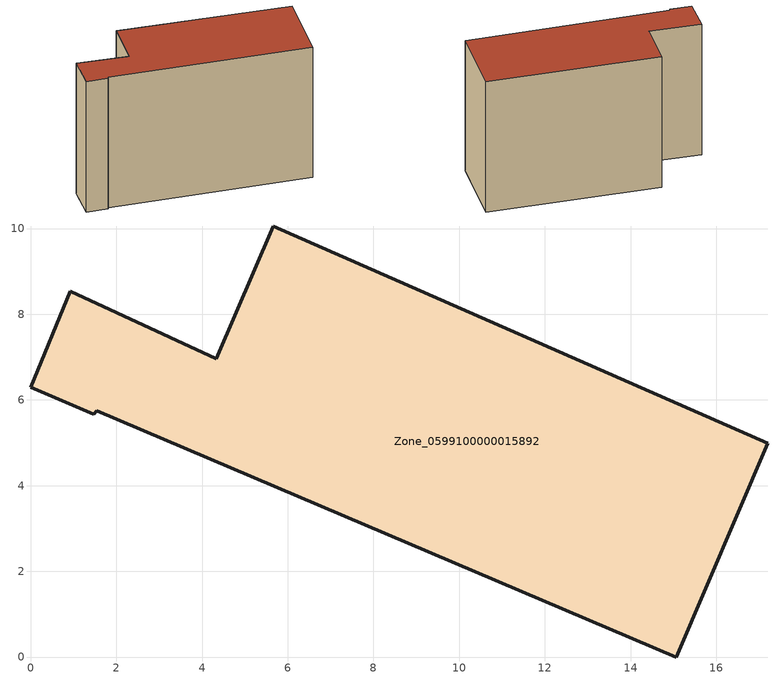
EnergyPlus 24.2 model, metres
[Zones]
Zone_0599100000015892
 floor ground (C_G): 15.06,0 1.54,5.75 1.47,5.67 0,6.29 0.92,8.54 4.33,6.96 5.66,10.06 17.2,4.99 z0
 wall outside (C_F): 4.33,6.96 0.92,8.54 0,6.29 1.47,5.67 1.54,5.75 15.06,0 17.2,4.99 5.66,10.06 4.33,6.96 z0:10.78
 roof outside (C_R): 1.54,5.75 15.06,0 17.2,4.99 5.66,10.06 4.33,6.96 0.92,8.54 0,6.29 1.47,5.67 z10.78
[BUILDING]
Pand.0599100000015892: North Axis=0; Terrain=City; Loads Convergence Tolerance Value=0.04; Temperature Convergence Tolerance Value=0.4; Solar Distribution=FullExterior; Maximum Number of Warmup Days=25; Minimum Number of Warmup Days=1
[Site:Location]
Rotterdam.The.Hague.AP_ZH_NLD Design_Conditions: Latitude=51.96; Longitude=4.45; Time Zone=1; Elevation=-4.5
[SITE:GROUNDTEMPERATURE:BUILDINGSURFACE]
18, 18, 18, 18, 18, 18, 18, 18, 18, 18, 18, 18
[MATERIAL] Thermal Absorptance=0.9; Solar Absorptance=0.7; Visible Absorptance=0.7
Name | Roughness | Thickness | Conductivity | Density | Specific Heat
G.TI.1946 | MediumSmooth | 0.15 | 1 | 540 | 1210
F.TI.1946 | Rough | 0.3 | 0.857143 | 1920 | 840
R.TI.1946 | MediumRough | 0.2 | 0.1 | 1500 | 1000
[CONSTRUCTION]
C_G: G.TI.1946
C_F: F.TI.1946
C_R: R.TI.1946
[ZONE]
Zone_0599100000015892: Type=1; Multiplier=1; Ceiling Height=Autocalculate; Volume=Autocalculate; Floor Area=autocalculate; Part of Total Floor Area=Yes
[ZONEINFILTRATION:DESIGNFLOWRATE]
Infil_Zone_0599100000015892: Zone or ZoneList or Space or SpaceList=Zone_0599100000015892; Schedule=AlwaysOn; Design Flow Rate Calculation Method=Flow/Area; Flow Rate per Floor Area=0.003; Constant Term Coefficient=1; Temperature Term Coefficient=0; Velocity Term Coefficient=0; Velocity Squared Term Coefficient=0
[HVACTEMPLATE:ZONE:IDEALLOADSAIRSYSTEM]
Zone_0599100000015892: Maximum Heating Supply Air Temperature=50; Minimum Cooling Supply Air Temperature=13; Maximum Heating Supply Air Humidity Ratio=0.0156; Minimum Cooling Supply Air Humidity Ratio=0.0077; Heating Limit=NoLimit; Cooling Limit=NoLimit; Dehumidification Control Type=ConstantSensibleHeatRatio; Cooling Sensible Heat Ratio=0.7; Dehumidification Setpoint=60; Humidification Control Type=None; Humidification Setpoint=30; Outdoor Air Method=None; Outdoor Air Flow Rate per Person=0.00944; Outdoor Air Flow Rate per Zone Floor Area=0; Outdoor Air Flow Rate per Zone=0; Demand Controlled Ventilation Type=None; Outdoor Air Economizer Type=NoEconomizer; Heat Recovery Type=None; Sensible Heat Recovery Effectiveness=0.7; Latent Heat Recovery Effectiveness=0.65
[ZONECONTROL:THERMOSTAT]
ThermostatControl_Zone_0599100000015892: Zone or ZoneList=Zone_0599100000015892; Control Type Schedule=DualSetpointControlType; Control 1=Thermostat_Zone_0599100000015892; Temperature Difference Between Cutout And Setpoint=0
[THERMOSTATSETPOINT:DUALSETPOINT]
Thermostat_Zone_0599100000015892: Heating Setpoint Temperature Schedule=HeatingSetpoint_Zone_0599100000015892; Cooling Setpoint Temperature Schedule=CoolingSetpoint_Zone_0599100000015892
[SCHEDULE:COMPACT]
HeatingSetpoint_Zone_0599100000015892: Through: 12/31, For: AllDays, Until: 24:00, 21
CoolingSetpoint_Zone_0599100000015892: Through: 12/31, For: AllDays, Until: 24:00, 24
DualSetpointControlType: Through: 12/31, For: AllDays, Until: 24:00, 4
AlwaysOn: Through: 12/31, For: AllDays, Until: 24:00, 1
